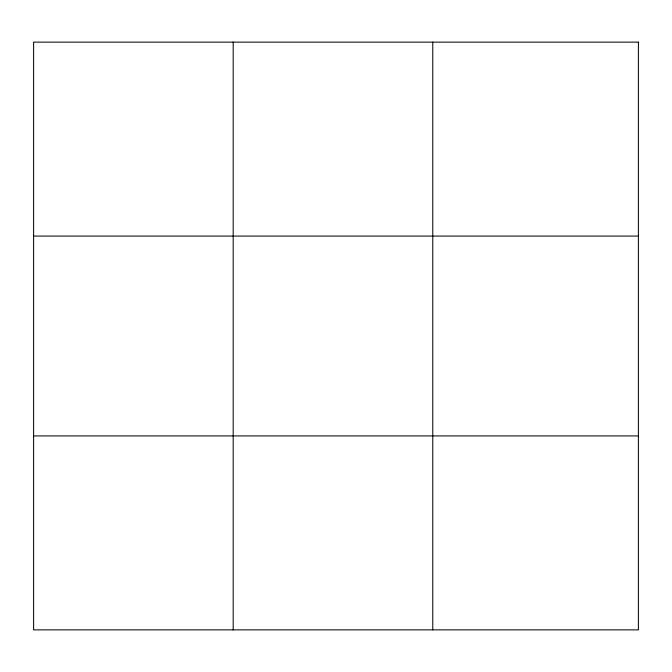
<?xml version="1.0" encoding="UTF-8"?>
<svg xmlns="http://www.w3.org/2000/svg" width="672" height="672" viewBox="0 0 672 672"><rect width="100%" height="100%" fill="white"/><g stroke="black" fill="none" stroke-linecap="round" stroke-linejoin="round"><path stroke-width="1.01" d="M233.184 42.134L233.184 629.866M432.768 42.134L432.768 629.866M33.6 236.082L638.4 236.082M33.6 435.918L638.4 435.918M638.4 42.134L638.4 629.866L33.6 629.866L33.6 42.134L638.4 42.134"/></g></svg>
